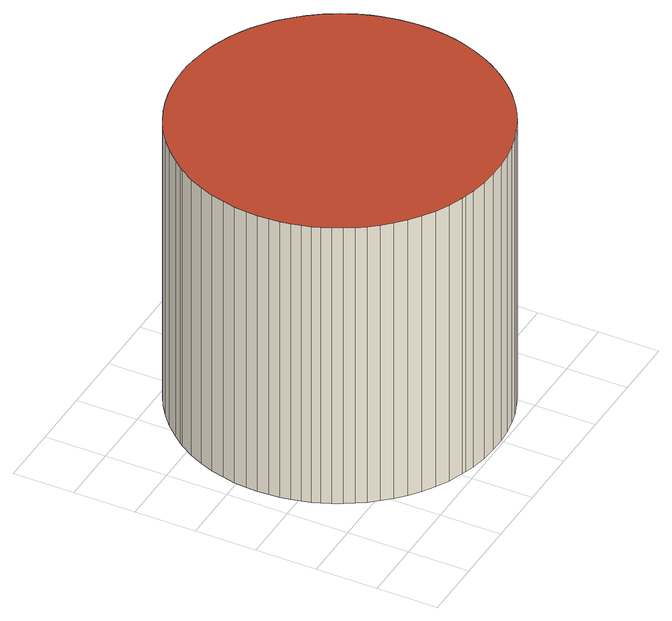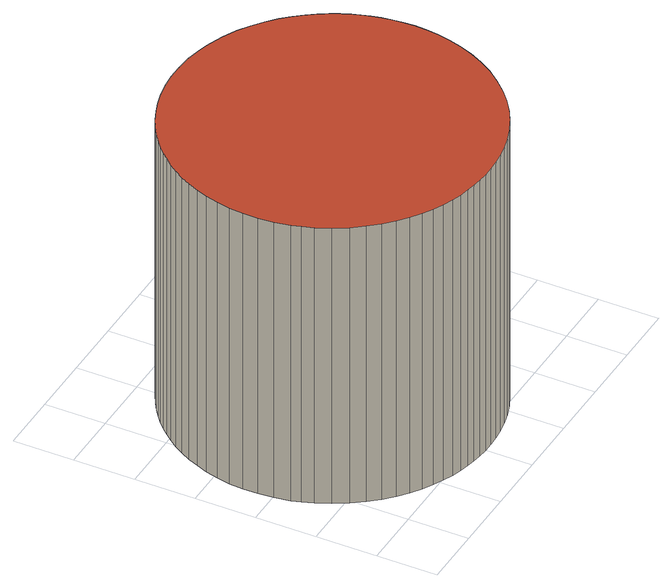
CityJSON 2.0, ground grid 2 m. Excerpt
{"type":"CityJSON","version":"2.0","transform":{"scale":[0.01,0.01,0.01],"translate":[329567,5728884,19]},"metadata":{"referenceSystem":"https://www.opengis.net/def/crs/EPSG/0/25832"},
"CityObjects":{
"building1":{"type":"Building","attributes":{"name":"ehem. Diersfordter Mühle (Ruine)","Geometrietyp2DReferenz":"3000","Gemeindeschluessel":"05170048","function":"31001_2210","roofType":"1000","measuredHeight":10.13},"address":[{"country":"Germany","locality":"Wesel","thoroughfareNumber":"1","thoroughfareName":"An der Mühle"}],"geometry":[{"type":"Solid","lod":"2","boundaries":[[[[0,1,2,3]],[[4,5,1,0]],[[6,7,5,4]],[[8,9,7,6]],[[10,11,9,8]],[[12,13,11,10]],[[14,15,13,12]],[[16,17,15,14]],[[18,19,17,16]],[[20,21,19,18]],[[22,23,21,20]],[[24,25,23,22]],[[26,27,25,24]],[[28,29,27,26]],[[30,31,29,28]],[[32,33,31,30]],[[34,35,33,32]],[[36,37,35,34]],[[38,39,37,36]],[[40,41,39,38]],[[42,43,41,40]],[[44,45,43,42]],[[46,47,45,44]],[[48,49,47,46]],[[50,51,49,48]],[[52,53,51,50]],[[54,55,53,52]],[[56,57,55,54]],[[58,59,57,56]],[[60,61,59,58]],[[62,63,61,60]],[[64,65,63,62]],[[66,67,65,64]],[[68,69,67,66]],[[70,71,69,68]],[[72,73,71,70]],[[74,75,73,72]],[[76,77,75,74]],[[78,79,77,76]],[[80,81,79,78]],[[82,83,81,80]],[[84,85,83,82]],[[86,87,85,84]],[[88,89,87,86]],[[90,91,89,88]],[[92,93,91,90]],[[94,95,93,92]],[[96,97,95,94]],[[98,99,97,96]],[[100,101,99,98]],[[102,103,101,100]],[[104,105,103,102]],[[106,107,105,104]],[[108,109,107,106]],[[110,111,109,108]],[[112,113,111,110]],[[114,115,113,112]],[[116,117,115,114]],[[118,119,117,116]],[[120,121,119,118]],[[122,123,121,120]],[[124,125,123,122]],[[126,127,125,124]],[[128,129,127,126]],[[130,131,129,128]],[[132,133,131,130]],[[134,135,133,132]],[[136,137,135,134]],[[138,139,137,136]],[[140,141,139,138]],[[142,143,141,140]],[[144,145,143,142]],[[146,147,145,144]],[[148,149,147,146]],[[150,151,149,148]],[[152,153,151,150]],[[154,155,153,152]],[[156,157,155,154]],[[158,159,157,156]],[[160,161,159,158]],[[162,163,161,160]],[[3,2,163,162]],[[160,158,156,154,152,150,148,146,144,142,140,138,136,134,132,130,128,126,124,122,120,118,116,114,112,110,108,106,104,102,100,98,96,94,92,90,88,86,84,82,80,78,76,74,72,70,68,66,64,62,60,58,56,54,52,50,48,46,44,42,40,38,36,34,32,30,28,26,24,22,20,18,16,14,12,10,8,6,4,0,3,162]],[[1,5,7,9,11,13,15,17,19,21,23,25,27,29,31,33,35,37,39,41,43,45,47,49,51,53,55,57,59,61,63,65,67,69,71,73,75,77,79,81,83,85,87,89,91,93,95,97,99,101,103,105,107,109,111,113,115,117,119,121,123,125,127,129,131,133,135,137,139,141,143,145,147,149,151,153,155,157,159,161,163,2]]]],"semantics":{"surfaces":[{"type":"WallSurface"},{"type":"RoofSurface"},{"type":"GroundSurface"}],"values":[[0,0,0,0,0,0,0,0,0,0,0,0,0,0,0,0,0,0,0,0,0,0,0,0,0,0,0,0,0,0,0,0,0,0,0,0,0,0,0,0,0,0,0,0,0,0,0,0,0,0,0,0,0,0,0,0,0,0,0,0,0,0,0,0,0,0,0,0,0,0,0,0,0,0,0,0,0,0,0,0,0,0,1,2]]}}]}
},
"vertices":[
[218,904,1077],[218,904,64],[182,865,64],[182,865,1077],[256,937,1077],[256,937,64],[296,965,1077],[296,965,64],[337,989,1077],[337,989,64],[378,1008,1077],[378,1008,64],[418,1023,1077],[418,1023,64],[458,1034,1077],[458,1034,64],[496,1041,1077],[496,1041,64],[533,1045,1077],[533,1045,64],[568,1047,1077],[568,1047,64],[601,1047,1077],[601,1047,64],[632,1044,1077],[632,1044,64],[661,1040,1077],[661,1040,64],[690,1034,1077],[690,1034,64],[721,1027,1077],[721,1027,64],[752,1017,1077],[752,1017,64],[785,1004,1077],[785,1004,64],[818,988,1077],[818,988,64],[852,968,1077],[852,968,64],[885,945,1077],[885,945,64],[919,918,1077],[919,918,64],[951,887,1077],[951,887,64],[982,851,1077],[982,851,64],[1011,812,1077],[1011,812,64],[1037,767,1077],[1037,767,64],[1059,720,1077],[1059,720,64],[1071,684,1077],[1071,684,64],[1080,654,1077],[1080,654,64],[1090,603,1077],[1090,603,64],[1095,552,1077],[1095,552,64],[1095,503,1077],[1095,503,64],[1091,456,1077],[1091,456,64],[1083,412,1077],[1083,412,64],[1071,370,1077],[1071,370,64],[1057,332,1077],[1057,332,64],[1041,296,1077],[1041,296,64],[1024,264,1077],[1024,264,64],[1005,234,1077],[1005,234,64],[985,208,1077],[985,208,64],[965,183,1077],[965,183,64],[945,162,1077],[945,162,64],[924,141,1077],[924,141,64],[900,121,1077],[900,121,64],[873,101,1077],[873,101,64],[844,82,1077],[844,82,64],[811,64,1077],[811,64,64],[776,48,1077],[776,48,64],[738,34,1077],[738,34,64],[696,22,1077],[696,22,64],[652,14,1077],[652,14,64],[605,9,1077],[605,9,64],[556,9,1077],[556,9,64],[505,13,1077],[505,13,64],[454,23,1077],[454,23,64],[424,31,1077],[424,31,64],[410,36,1077],[410,36,64],[362,54,1077],[362,54,64],[318,76,1077],[318,76,64],[279,102,1077],[279,102,64],[243,129,1077],[243,129,64],[211,158,1077],[211,158,64],[183,188,1077],[183,188,64],[159,218,1077],[159,218,64],[138,248,1077],[138,248,64],[120,278,1077],[120,278,64],[105,308,1077],[105,308,64],[92,337,1077],[92,337,64],[82,364,1077],[82,364,64],[74,393,1077],[74,393,64],[67,423,1077],[67,423,64],[61,456,1077],[61,456,64],[58,491,1077],[58,491,64],[56,528,1077],[56,528,64],[58,566,1077],[58,566,64],[62,607,1077],[62,607,64],[71,649,1077],[71,649,64],[83,692,1077],[83,692,64],[100,736,1077],[100,736,64],[122,780,1077],[122,780,64],[149,824,1077],[149,824,64],[158,836,1077],[158,836,64]
]}
